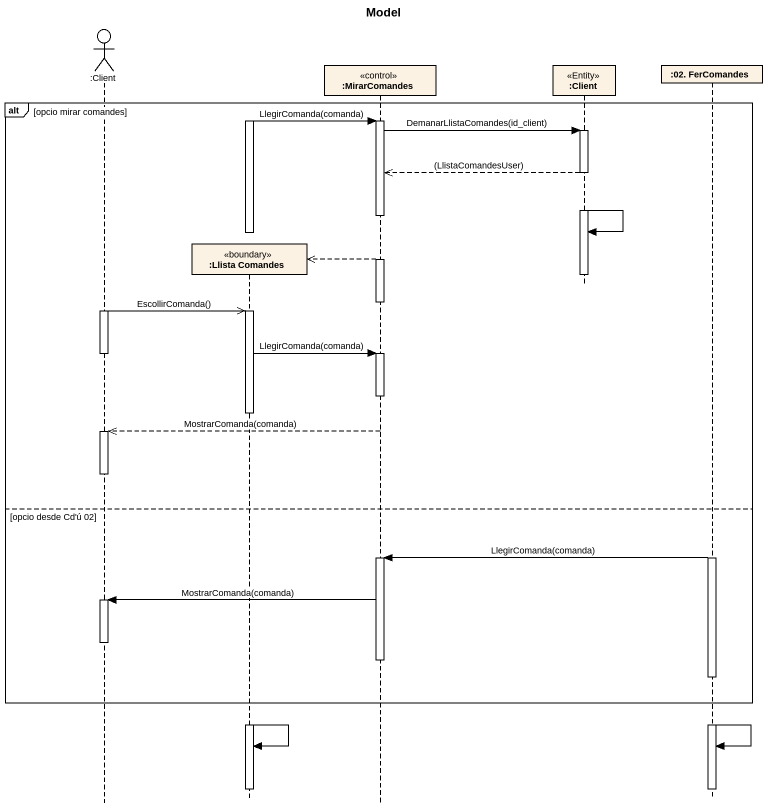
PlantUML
@startuml
title Model
hide footbox
actor ":Client" as Client
participant ":Llista Comandes" as Llista_Comandes <<boundary>>
participant ":MirarComandes" as MirarComandes <<control>>
participant ":Client" as Client_2 <<Entity>>
participant ":02. FerComandes" as o02_FerComandes

alt opcio mirar comandes
  activate Llista_Comandes
  Llista_Comandes -> MirarComandes : LlegirComanda(comanda)
  activate MirarComandes
  MirarComandes -> Client_2 : DemanarLlistaComandes(id_client)
  activate Client_2
  Client_2 -->> MirarComandes : (LlistaComandesUser)
  deactivate MirarComandes
  Client_2 -> Client_2
  deactivate Llista_Comandes
  activate MirarComandes
  MirarComandes -->> Llista_Comandes **
  deactivate Client_2
  deactivate MirarComandes
  activate Client
  Client ->> Llista_Comandes : EscollirComanda()
  activate Llista_Comandes
  Llista_Comandes -> MirarComandes : LlegirComanda(comanda)
  activate MirarComandes
  deactivate Client
  deactivate MirarComandes
  deactivate Llista_Comandes
  MirarComandes -->> Client : MostrarComanda(comanda)
  activate Client
  deactivate Client
else opcio desde Cd'ú 02
  activate o02_FerComandes
  o02_FerComandes -> MirarComandes : LlegirComanda(comanda)
  activate MirarComandes
  MirarComandes -> Client : MostrarComanda(comanda)
  activate Client
  deactivate Client
  deactivate MirarComandes
end
activate Llista_Comandes
Llista_Comandes -> Llista_Comandes
o02_FerComandes -> o02_FerComandes
deactivate Llista_Comandes
deactivate o02_FerComandes
@enduml
